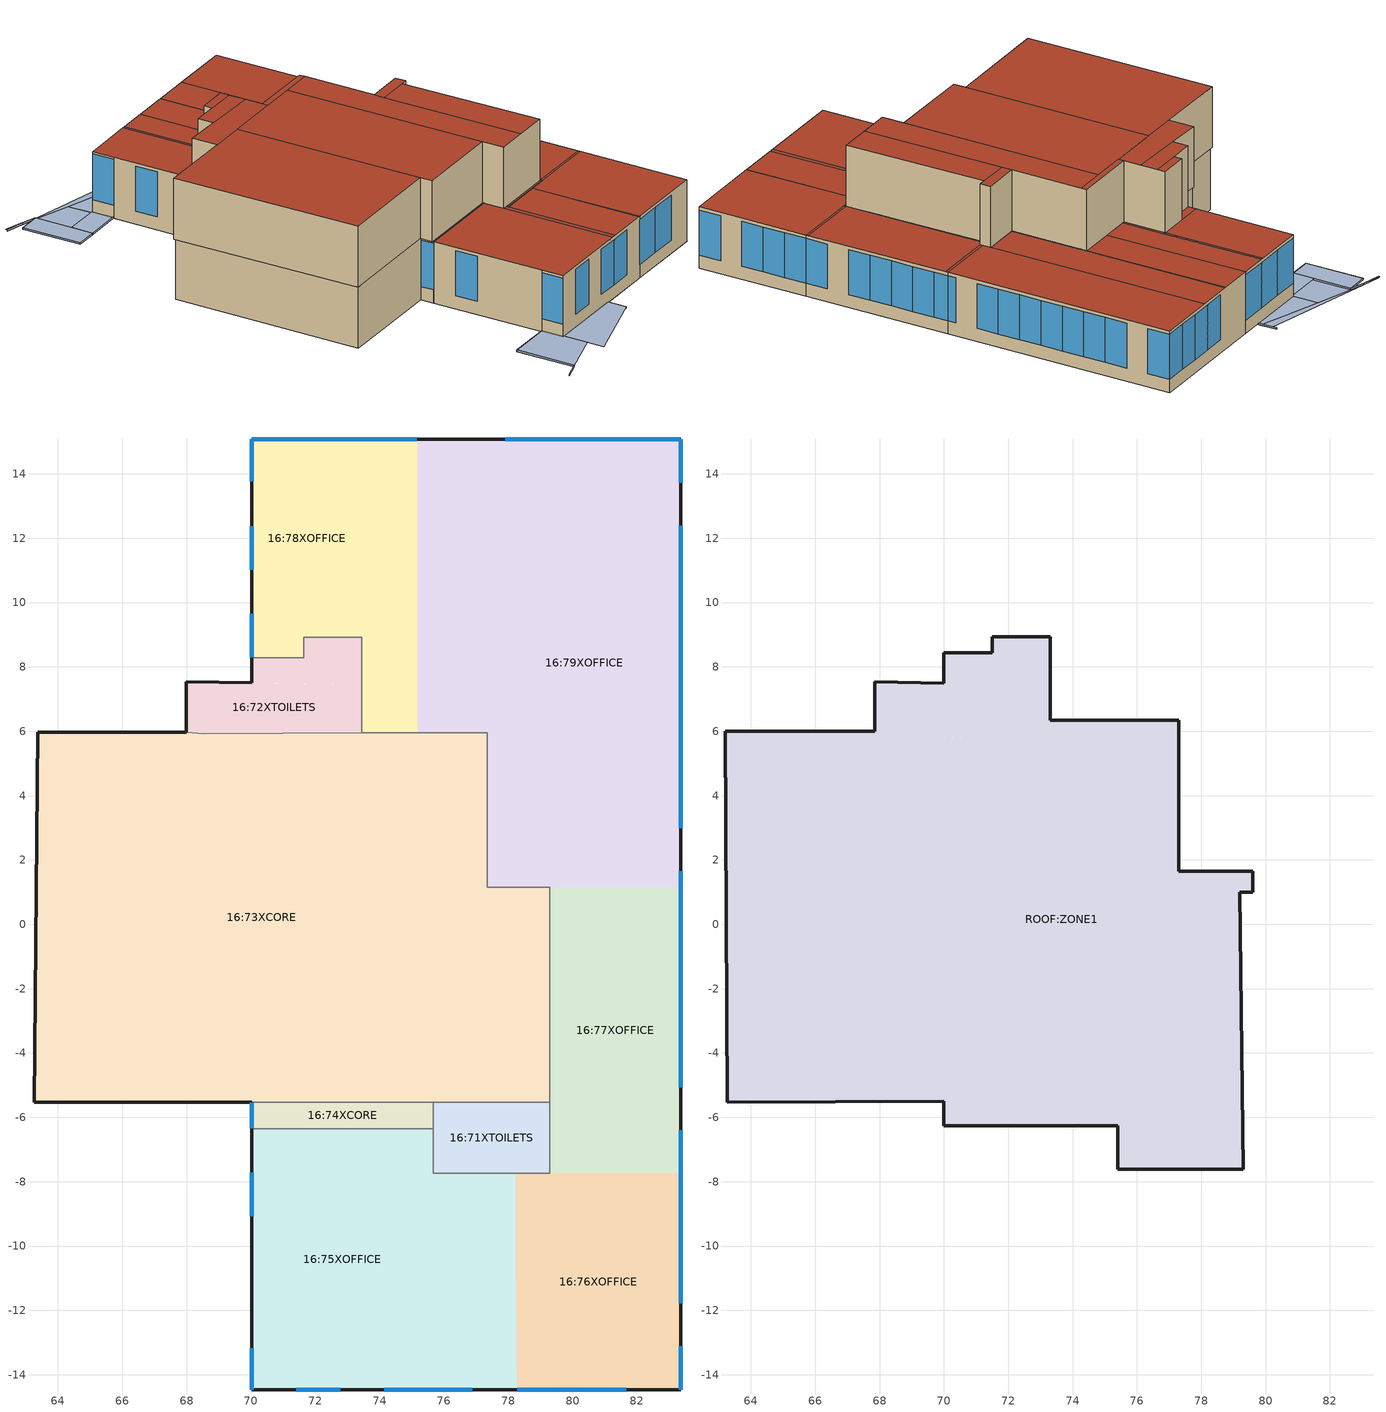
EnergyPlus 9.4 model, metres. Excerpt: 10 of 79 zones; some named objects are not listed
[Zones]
16:73XCORE
 floor to 15:65XCORE (0_IntFloor_Reversed_Rev): 77.34,5.37 68.53,5.93 77.34,5.96 z30.91; 79.28,-5.54 77.34,-5.54 77.34,1.15 79.28,1.15 z30.91; 77.34,-5.54 63.27,-5.54 63.37,5.96 67.99,5.96 77.34,5.37 z30.91
 wall outside (0_Ext shadow box - 5cm MineralWool): 67.99,5.96 63.37,5.96 63.27,-5.54 70.03,-5.54 z30.91:34.65
 wall to 16:77XOFFICE (0_SemiExposedWall MineralWool 2.5cm_Rev): 79.28,-5.54 79.28,1.15 z30.91:34.65
 wall to 16:79XOFFICE (0_SemiExposedWall MineralWool 2.5cm_Rev): 79.28,1.15 77.34,1.15 77.34,5.96 75.16,5.95 z30.91:34.65
 wall to 16:78XOFFICE (0_SemiExposedWall MineralWool 2.5cm_Rev): 75.16,5.95 73.44,5.95 z30.91:34.65
 wall to 16:72XTOILETS (0_IntPartition 20cm concrete): 73.44,5.95 68.53,5.93 67.99,5.96 z30.91:34.65
 wall to 16:74XCORE (0_IntPartition 20cm concrete): 70.03,-5.54 75.67,-5.54 z30.91:34.65
 wall to 16:71XTOILETS (0_IntPartition 20cm concrete): 75.67,-5.54 79.28,-5.54 z30.91:34.65
 roof outside (0_FlatRoof 5cm EPS): 77.3,1.64 77.34,1.64 77.34,5.96 77.3,5.96 z34.65; 63.27,-5.54 70,-5.54 70,-5.51 z34.65; 79.28,-5.54 79.28,0.99 79.2,0.99 z34.65
16:77XOFFICE
 floor to 15:68XOFFICE (0_IntFloor_Reversed_Rev): 83.36,-7.74 79.28,-7.74 79.28,1.15 83.36,1.15 z30.91
 wall outside (0_Ext shadow box - 5cm MineralWool): 83.36,-7.74 83.36,1.15 z30.91:34.65
 wall to 16:71XTOILETS (0_SemiExposedWall MineralWool 2.5cm): 79.28,-5.54 79.28,-7.74 z30.91:34.65
 window (sunergy - 1002): 83.36,0.31 83.36,1.15 / 83.36,-5.06 83.36,-3.72 / 83.36,-3.72 83.36,-2.38 / 83.36,-2.38 83.36,-1.04 / 83.36,-1.04 83.36,0.3 / 83.36,-7.74 83.36,-6.41 z31.71:34.44
 roof outside (0_FlatRoof 5cm EPS): 79.6,0.99 83.36,0.99 83.36,1.15 79.6,1.15 z34.65; 79.3,-7.61 83.36,-7.61 83.36,0.99 79.28,0.99 79.28,-6.26 z34.65; 79.28,-7.74 83.36,-7.74 83.36,-7.61 79.28,-7.61 z34.65
16:71XTOILETS
 floor to 15:62XTOILETS (0_IntFloor_Reversed_Rev): 79.28,-7.74 75.67,-7.74 75.67,-5.54 79.28,-5.54 z30.91
 wall to 16:74XCORE (0_IntPartition 20cm concrete): 75.67,-5.54 75.67,-6.35 z30.91:34.65
 wall to 16:75XOFFICE (0_SemiExposedWall MineralWool 2.5cm_Rev): 75.67,-6.35 75.67,-7.74 78.22,-7.74 z30.91:34.65
 wall to 16:76XOFFICE (0_SemiExposedWall MineralWool 2.5cm_Rev): 78.22,-7.74 79.28,-7.74 z30.91:34.65
 roof outside (0_FlatRoof 5cm EPS): 75.67,-7.74 79.28,-7.74 79.28,-7.61 75.67,-7.61 z34.65
16:72XTOILETS
 floor to 15:63XTOILETS (0_IntFloor_Reversed_Rev): 73.44,8.28 71.64,8.28 71.64,8.92 73.44,8.92 z30.91; 73.44,7.44 70.03,7.5 70.03,8.28 73.44,8.28 z30.91; 73.44,5.95 68.53,5.93 67.99,5.96 67.99,7.54 73.44,7.44 z30.91
 wall outside (0_Ext shadow box - 5cm MineralWool): 70.03,8.28 70.03,7.5 67.99,7.54 67.99,5.96 z30.91:34.65
 wall to 16:78XOFFICE (0_SemiExposedWall MineralWool 2.5cm_Rev): 73.44,5.95 73.44,8.92 71.64,8.92 71.64,8.28 70.03,8.28 z30.91:34.65
 roof outside (0_FlatRoof 5cm EPS): 67.99,7.54 70,7.49 70,7.5 z34.65; 73.3,6.34 73.44,6.34 73.44,8.92 73.3,8.92 z34.65
16:79XOFFICE
 floor to 15:70XOFFICE (0_IntFloor_Reversed_Rev): 77.34,5.96 75.16,5.95 75.16,15.08 77.34,15.08 z30.91; 83.36,1.15 77.34,1.15 77.34,15.08 83.36,15.08 z30.91
 wall outside (0_Ext shadow box - 5cm MineralWool): 83.36,1.15 83.36,15.08 75.16,15.08 z30.91:34.65
 window (sunergy - 1002): 83.36,13.73 83.36,15.07 / 83.36,2.99 83.36,4.33 / 83.36,4.33 83.36,5.67 / 83.36,5.67 83.36,7.02 / 83.36,7.02 83.36,8.36 / 83.36,8.36 83.36,9.7 / 83.36,9.7 83.36,11.04 / 83.36,11.04 83.36,12.38 / 83.36,1.16 83.36,1.64 z31.71:34.44; 83.35,15.08 81.99,15.08 / 81.99,15.08 80.62,15.08 / 80.62,15.08 79.26,15.08 / 79.26,15.08 77.9,15.08 z31.71:34.45
 roof outside (0_FlatRoof 5cm EPS): 75.16,6.34 77.3,6.34 77.3,15.08 75.16,15.08 z34.65; 77.3,5.96 77.34,5.96 77.34,15.08 77.3,15.08 z34.65; 77.34,1.64 79.6,1.64 79.6,15.08 77.34,15.08 z34.65; 79.6,1.15 83.36,1.15 83.36,15.08 79.6,15.08 z34.65
16:78XOFFICE
 floor to 15:69XOFFICE (0_IntFloor_Reversed_Rev): 71.64,8.28 70.03,8.28 70.03,8.92 71.64,8.92 z30.91; 73.44,8.92 70.03,8.92 70.02,15.08 73.44,15.08 z30.91; 75.16,5.95 73.44,5.95 73.44,15.08 75.16,15.08 z30.91
 wall outside (0_Ext shadow box - 5cm MineralWool): 75.16,15.08 70.02,15.08 70.03,13.75 70.03,8.28 z30.91:34.65
 window (sunergy - 1002): 75.15,15.08 73.44,15.08 / 73.44,15.08 71.74,15.08 / 71.74,15.08 70.04,15.08 z31.71:34.46; 70.02,15.07 70.03,13.77 z31.71:34.5; 70.03,9.66 70.03,8.3 / 70.03,12.38 70.03,11.02 z31.71:34.45
 roof outside (0_FlatRoof 5cm EPS): 70.03,8.44 71.5,8.44 71.5,8.94 70.03,8.94 z34.65; 70.03,8.94 73.3,8.94 73.3,15.08 70.02,15.08 z34.65; 73.3,8.92 73.44,8.92 73.44,15.08 73.3,15.08 z34.65; 73.44,6.34 75.16,6.34 75.16,15.08 73.44,15.08 z34.65
16:75XOFFICE
 floor to 15:66XOFFICE (0_IntFloor_Reversed_Rev): 78.27,-14.48 78.22,-14.48 78.22,-10.37 z30.91; 78.22,-14.48 75.67,-14.48 75.67,-7.74 78.22,-7.74 z30.91; 75.67,-14.48 70.02,-14.48 70.02,-6.35 75.67,-6.35 z30.91
 wall outside (0_Ext shadow box - 5cm MineralWool): 70.02,-6.35 70.02,-13.16 70.02,-14.48 78.27,-14.48 z30.91:34.65
 wall to 16:74XCORE (0_SemiExposedWall MineralWool 2.5cm): 75.67,-6.35 70.02,-6.35 z30.91:34.65
 window (sunergy - 1002): 70.02,-7.72 70.02,-9.08 / 74.14,-14.48 75.51,-14.48 / 75.51,-14.48 76.88,-14.48 / 71.41,-14.48 72.78,-14.48 z31.71:34.45; 70.02,-13.18 70.02,-14.46 z31.71:34.5
 roof outside (0_FlatRoof 5cm EPS): 78.22,-14.48 78.27,-14.48 78.22,-10.37 z34.65; 75.67,-14.48 78.22,-14.48 78.22,-7.74 75.67,-7.74 z34.65; 75.4,-14.48 75.67,-14.48 75.67,-7.61 75.4,-7.61 z34.65; 70.02,-14.48 75.4,-14.48 75.4,-6.35 70.02,-6.35 z34.65
16:74XCORE
 floor to 15:64XCORE (0_IntFloor_Reversed_Rev): 75.67,-6.35 70.02,-6.35 70.03,-5.54 75.67,-5.54 z30.91
 wall outside (0_Ext shadow box - 5cm MineralWool): 70.03,-5.54 70.02,-6.35 z30.91:34.65
 window (sunergy - 1002): 70.03,-5.55 70.02,-6.33 z31.71:34.54
 roof outside (0_FlatRoof 5cm EPS): 70.02,-6.35 75.4,-6.35 75.4,-6.26 70.02,-6.26 z34.65
16:76XOFFICE
 floor to 15:67XOFFICE (0_IntFloor_Reversed_Rev): 83.36,-14.48 78.27,-14.48 78.22,-10.37 78.22,-7.74 83.36,-7.74 z30.91
 wall outside (0_Ext shadow box - 5cm MineralWool): 78.27,-14.48 83.36,-14.48 83.36,-7.74 z30.91:34.65
 window (sunergy - 1002): 83.36,-11.78 83.36,-10.43 / 83.36,-10.43 83.36,-9.09 / 83.36,-9.09 83.36,-7.75 / 83.36,-14.46 83.36,-13.12 z31.71:34.44; 78.28,-14.48 79.97,-14.48 / 79.97,-14.48 81.66,-14.48 z31.71:34.46
 roof outside (0_FlatRoof 5cm EPS): 78.27,-14.48 83.36,-14.48 83.36,-7.74 78.22,-7.74 78.22,-10.37 z34.65
ROOF:ZONE1
 floor outside (0_ExtFloor 3cm EPS): 70.03,7.5 70,7.5 70,8.44 70.03,8.44 z34.65; 67.85,5.96 63.37,5.96 63.37,5.99 67.85,5.99 z34.65; 63.27,-5.54 63.2,5.99 63.37,5.99 z34.65; 67.99,5.96 67.85,5.96 67.85,7.54 67.99,7.54 z34.65; 70.02,-6.26 70,-6.26 70,-5.54 70.03,-5.54 z34.65
 floor to 16:73XCORE (0_IntFloor_Reversed_Rev): 79.28,-5.54 77.34,-5.54 77.34,0.99 79.2,0.99 z34.65; 79.28,0.99 77.34,0.99 77.34,1.15 79.28,1.15 z34.65; 77.34,-5.54 77.3,-5.54 77.3,1.64 77.34,1.64 z34.65; 77.3,5.38 68.53,5.93 77.3,5.96 z34.65; 70,-5.51 63.27,-5.54 63.37,5.96 67.99,5.96 70,5.84 z34.65; 77.3,-5.54 70,-5.54 70,5.84 77.3,5.38 z34.65
 floor to 16:77XOFFICE (0_SemiExposedCeiling 2cm EPS_Rev): 79.6,0.99 79.28,0.99 79.28,1.15 79.6,1.15 z34.65; 79.3,-7.61 79.28,-7.61 79.28,-6.26 z34.65
 floor to 16:71XTOILETS (0_IntFloor_Reversed_Rev): 79.28,-7.61 75.67,-7.61 75.67,-5.54 79.28,-5.54 z34.65
 floor to 16:72XTOILETS (0_IntFloor_Reversed_Rev): 73.3,8.28 71.64,8.28 71.64,8.92 73.3,8.92 z34.65; 73.3,7.44 70.03,7.5 70.03,8.28 73.3,8.28 z34.65; 73.3,7.42 70,7.49 70,7.5 73.3,7.44 z34.65; 73.44,5.95 73.3,5.95 73.3,6.34 73.44,6.34 z34.65; 73.3,5.95 68.53,5.93 67.99,5.96 67.99,7.54 73.3,7.42 z34.65
 floor to 16:79XOFFICE (0_SemiExposedCeiling 2cm EPS_Rev): 77.3,5.96 75.16,5.95 75.16,6.34 77.3,6.34 z34.65; 79.6,1.15 77.34,1.15 77.34,1.64 79.6,1.64 z34.65
 floor to 16:78XOFFICE (0_SemiExposedCeiling 2cm EPS_Rev): 71.64,8.44 71.5,8.44 71.5,8.92 71.64,8.92 z34.65; 71.64,8.28 70.03,8.28 70.03,8.44 71.64,8.44 z34.65; 73.3,8.92 71.5,8.92 71.5,8.94 73.3,8.94 z34.65; 75.16,5.95 73.44,5.95 73.44,6.34 75.16,6.34 z34.65
 floor to 16:75XOFFICE (0_SemiExposedCeiling 2cm EPS_Rev): 75.67,-7.61 75.4,-7.61 75.4,-6.35 75.67,-6.35 z34.65
 floor to 16:74XCORE (0_IntFloor_Reversed_Rev): 75.4,-6.26 70.02,-6.26 70.03,-5.54 75.4,-5.54 z34.65; 75.67,-6.35 75.4,-6.35 75.4,-5.54 75.67,-5.54 z34.65
 wall outside (0_Ext shadow box - 5cm MineralWool): 73.3,6.34 73.3,8.94 71.5,8.94 71.5,8.44 70,8.44 70,7.49 67.85,7.54 67.85,5.99 63.2,5.99 63.27,-5.54 70,-5.51 70,-6.26 75.4,-6.26 75.4,-7.61 79.3,-7.61 79.2,0.99 79.6,0.99 79.6,1.64 77.3,1.64 77.3,6.34 73.3,6.34 z34.65:38.35
 roof outside (0_FlatRoof 5cm EPS): 77.3,-7.61 79.3,-7.61 79.2,0.99 77.3,0.99 z38.35; 77.3,0.99 79.6,0.99 79.6,1.64 77.3,1.64 z38.35; 71.5,8.44 73.3,8.44 73.3,8.94 71.5,8.94 z38.35; 70,7.49 73.3,7.42 73.3,8.44 70,8.44 z38.35; 73.3,5.99 77.3,5.99 77.3,6.34 73.3,6.34 z38.35; 67.85,5.99 73.3,5.99 73.3,7.42 67.85,7.54 z38.35; 63.27,-5.54 70,-5.51 70,5.99 63.2,5.99 z38.35; 70,-6.26 75.4,-6.26 75.4,5.99 70,5.99 z38.35; 75.4,-7.61 77.3,-7.61 77.3,5.99 75.4,5.99 z38.35
shading: 74.76,-15.68 74.76,-14.48 / 74.76,-14.48 70.02,-14.48 / 70.02,-14.48 70.02,-13.16 / 70.02,-13.16 67.29,-13.16 / 67.29,-13.16 67.29,-16.77 / 67.29,-16.77 66.22,-17.07 / 65.78,17.96 66.9,17.68 / 66.9,17.68 67.78,17.38 / 67.78,17.38 66.42,17.38 / 66.42,17.38 66.42,13.77 / 66.42,13.77 67.78,13.77 / 67.78,13.77 70.02,13.77 / 70.02,13.77 70.02,15.08 / 70.02,15.08 73.91,15.08 / 73.91,15.08 73.91,16.29 z30.91:31.01; 70.02,-17.04 74.76,-15.68 74.76,-14.48 70.02,-14.48 z31.01; 67.29,-16.77 70.02,-15.99 70.02,-13.16 67.29,-13.16 z31.01; 70.02,-14.48 67.29,-14.48 67.29,-13.16 70.02,-13.16 z30.91; 65.78,17.96 66.9,17.68 65.8,18.06 z31.01; 67.78,13.77 70.02,13.77 70.02,15.08 67.78,15.08 z31.01; 73.91,15.08 70.02,15.08 70.02,16.6 73.91,15.26 z30.91; 70.02,13.77 67.78,13.77 67.78,17.38 70.02,16.6 z30.91; 73.91,15.26 66.9,17.68 73.91,15.91 z30.91; 67.78,13.77 67.78,17.38 66.42,17.38 66.42,13.77 z31.01; 67.78,17.38 67.78,13.77 66.42,13.77 66.42,17.38 z30.91
[Site:Location]
1 (01-01:31-12)  (01-01:31-12): Latitude=31.23; Longitude=34.78; Time Zone=2; Elevation {m}=280
[Site:GroundTemperature:BuildingSurface]
18, 18, 18, 18, 18, 18, 18, 18, 18, 18, 18, 18
[Site:GroundTemperature:Deep]
18, 18, 18, 18, 18, 18, 18, 18, 18, 18, 18, 18
[Site:GroundTemperature:Shallow]
18, 18, 18, 18, 18, 18, 18, 18, 18, 18, 18, 18
[Site:GroundTemperature:FCfactorMethod]
January FCfactorMethod ground temperature {C}=18.44; Februry FCfactorMethod ground temperature {C}=15.24; March FCfactorMethod ground temperature {C}=13.28; April FCfactorMethod ground temperature {C}=12.69; May FCfactorMethod ground temperature {C}=13.86; June FCfactorMethod ground temperature {C}=16.52; July FCfactorMethod ground temperature {C}=19.81; August FCfactorMethod ground temperature {C}=23.04; September FCfactorMethod ground temperature {C}=25.2; October FCfactorMethod ground temperature {C}=25.71; November FCfactorMethod ground temperature {C}=24.46; December FCfactorMethod ground temperature {C}=21.85
[Site:GroundReflectance]
0.2, 0.2, 0.2, 0.2, 0.2, 0.2, 0.2, 0.2, 0.2, 0.2, 0.2, 0.2
[Site:GroundReflectance:SnowModifier]
2, 2
[Building]
Office new: North Axis=0; Terrain=City; Loads Convergence Tolerance=.04; Temperature Convergence Tolerance=.4; Solar Distribution=FullExterior; Maximum number of warmup days=25; Minimum number of warmup days=6
[Material:NoMass]
9_RVAL_2: Roughness=Rough; Resistance {m2-K/w}=.18; Thermal Emittance=0.9; Solar Absorptance=0.7; Visible Absorptance=0.7
[Construction]
0_IntFloor_Reversed_Rev: _1045 Ceramic porcelain_12.1_.02, _1045_Cemented Plaster_2.2_.02, _1045 Sand and gravel_10.1_.1, _1045_RegularConcrete_1.1.1_.2, _1045_IntTiah_Cement Lime Plaster_2.1_.02
0_SemiExposedWall MineralWool 2.5cm: _1045 Gypsum Board_3.3_.0125, _1045 Mineral Wool 12_14.6_.025, _1045_RegularConcrete_1.1.1_.2, _1045_IntTiah_Cement Lime Plaster_2.1_.015
0_SemiExposedWall MineralWool 2.5cm_Rev: _1045_IntTiah_Cement Lime Plaster_2.1_.015, _1045_RegularConcrete_1.1.1_.2, _1045 Mineral Wool 12_14.6_.025, _1045 Gypsum Board_3.3_.0125
0_IntPartition 20cm concrete: _1045_IntTiah_Cement Lime Plaster_2.1_.015, _1045_RegularConcrete_1.1.1_.2, _1045_IntTiah_Cement Lime Plaster_2.1_.015
0_Ext shadow box - 5cm MineralWool: _1045 Regular Glass_6.1_.006, 9_RVAL_2, _1045 Regular Glass_6.1_.006, _1045 Mineral Wool 12_14.6_.05, _1045 Gypsum Board_3.3_.0125
0_ExtFloor 3cm EPS: _1045_Cemented Plaster_2.2_.02, _1045_RegularConcrete_1.1.1_.2, _1045 Expanded Polystyrene EPS 30_14.1_.03, _1045 Sand and gravel_10.1_.1, _1045_Cemented Plaster_2.2_.02, _1045 Ceramic porcelain_12.1_.01
0_SemiExposedCeiling 2cm EPS_Rev: _1045_Cemented Plaster_2.2_.02, _1045_RegularConcrete_1.1.1_.2, _1045 Expanded Polystyrene EPS 30_14.1_.02, _1045 Sand and gravel_10.1_.1, _1045_Cemented Plaster_2.2_.02, _1045 Ceramic porcelain_12.1_.01
0_FlatRoof 5cm EPS: _Bitumen_.005, _1045 Light Concrete Coarse Aggregate NonQuartsSand 1200_1.2.1_.05, _1045 Expanded Polystyrene EPS 30_14.1_.05, _1045_RegularConcrete_1.1.1_.2, _1045_IntTiah_Cement Lime Plaster_2.1_.015
sunergy - 1002: Simple sunergy - 1002
[Material] Thermal Emittance=.9
Name | Roughness | Thickness {m} | Conductivity {w/m-K} | Density {kg/m3} | Specific Heat {J/kg-K} | Solar Absorptance | Visible Absorptance
_1045 Ceramic porcelain_12.1_.02 | Smooth | .02 | 1.3 | 2300 | 840 | .4 | .4
_1045_Cemented Plaster_2.2_.02 | Rough | .02 | 1 | 1800 | 1000 | .4 | .4
_1045 Sand and gravel_10.1_.1 | Rough | .1 | 2 | 1950 | 1045 | .4 | .4
_1045_RegularConcrete_1.1.1_.2 | MediumRough | .2 | 2 | 2400 | 1000 | .4 | .4
_1045_IntTiah_Cement Lime Plaster_2.1_.02 | Smooth | .02 | .8 | 1600 | 1000 | .4 | .4
_1045 Gypsum Board_3.3_.0125 | Smooth | .0125 | .25 | 800 | 1000 | .4 | .4
_1045 Mineral Wool 12_14.6_.025 | Rough | .025 | .036 | 12 | 1030 | .4 | .4
_1045_IntTiah_Cement Lime Plaster_2.1_.015 | Smooth | .015 | .8 | 1600 | 1000 | .4 | .4
_1045 Regular Glass_6.1_.006 | VerySmooth | .006 | 1 | 2500 | 750 | .6 | .6
_1045 Mineral Wool 12_14.6_.05 | Rough | .05 | .036 | 12 | 1030 | .4 | .4
_1045 Expanded Polystyrene EPS 30_14.1_.03 | Rough | .03 | .034 | 30 | 1450 | .4 | .4
_1045 Ceramic porcelain_12.1_.01 | Smooth | .01 | 1.3 | 2300 | 840 | .4 | .4
_1045 Expanded Polystyrene EPS 30_14.1_.02 | Rough | .02 | .034 | 30 | 1450 | .4 | .4
_Bitumen_.005 | Rough | .005 | .17 | 1200 | 1660 | .4 | .4
_1045 Light Concrete Coarse Aggregate NonQuartsSand 1200_1.2.1_.05 | MediumRough | .05 | .62 | 1200 | 1000 | .4 | .4
_1045 Expanded Polystyrene EPS 30_14.1_.05 | Rough | .05 | .034 | 30 | 1450 | .4 | .4
[WindowMaterial:SimpleGlazingSystem]
Simple sunergy - 1002: U-value W/m2/K=2.16; Solar Heat Gain Coefficient=.32; Visible Transmittance=.3
[Zone] Relative North (to building)=0; Zone Type=1; Zone multiplier=1; Zone inside convection algorithm=TARP
Name | Zone volume | Floor Area | Part Of Total Floor Area
16:73XCORE | 586.4771 | 174.0852 | No
16:77XOFFICE | 111.0806 | 36.2944 | Yes
16:71XTOILETS | 26.7198 | 7.9754 | No
16:72XTOILETS | 41.6186 | 12.3865 | No
16:79XOFFICE | 318.1188 | 103.7586 | Yes
16:78XOFFICE | 115.9733 | 37.7903 | Yes
16:75XOFFICE | 193.3673 | 63.1567 | Yes
16:74XCORE | 15.285 | 4.5827 | No
16:76XOFFICE | 105.6456 | 34.5247 | Yes
ROOF:ZONE1 | 607.4727 | 201.8182 | No
[PEOPLE] Number of People SCHEDULE=0_Baseline Office Occupency Schedule; Number of People Calculation Method=People/Area; People per Zone Floor Area=.12; radiant fraction=.3; User Specified Sensible Fraction=AutoCalculate; CO2 generation rate per unit of activity level (units m3/s-W=3.82e-08; Enable ASHRAE 55 comfort warnings=No; MRT Calculation Type=ZoneAveraged; Work Efficiency SCHEDULE Name (0.0-1.0,real)=Work efficiency; Clothing Insulation Calculation Method=ClothingInsulationSchedule; Air Velocity SCHEDULE Name (units m/s, real)=Default Air Velocity for Comfort Calculations
Name | Zone | Activity level SCHEDULE Name (units W/person, real) | Clothing Insulation SCHEDULE Name (real)
People 16:77XOFFICE | 16:77XOFFICE | Activity Schedule 22442 | Clothing Schedule 22442
People 16:79XOFFICE | 16:79XOFFICE | Activity Schedule 22471 | Clothing Schedule 22471
People 16:78XOFFICE | 16:78XOFFICE | Activity Schedule 22481 | Clothing Schedule 22481
People 16:75XOFFICE | 16:75XOFFICE | Activity Schedule 22493 | Clothing Schedule 22493
People 16:76XOFFICE | 16:76XOFFICE | Activity Schedule 22511 | Clothing Schedule 22511
[Lights] Lighting SCHEDULE=0_Baseline Office Lighting Schedule; Design Level calculation method=Watts/Area; Watts per Zone Area {W/m2}=12; Return Air Fraction=0; Radiant fraction=.72; Fraction Visible=.18; Fraction Replaceable=1
Name | Zone | LightsEndUseKey
16:77XOFFICE General lighting | 16:77XOFFICE | ELECTRIC EQUIPMENT#16:77XOFFICE#GeneralLights
16:79XOFFICE General lighting | 16:79XOFFICE | ELECTRIC EQUIPMENT#16:79XOFFICE#GeneralLights
16:78XOFFICE General lighting | 16:78XOFFICE | ELECTRIC EQUIPMENT#16:78XOFFICE#GeneralLights
16:75XOFFICE General lighting | 16:75XOFFICE | ELECTRIC EQUIPMENT#16:75XOFFICE#GeneralLights
16:76XOFFICE General lighting | 16:76XOFFICE | ELECTRIC EQUIPMENT#16:76XOFFICE#GeneralLights
[OtherEquipment] Fuel Type=Electricity; Design Level calculation method=Watts/Area; Latent fraction=0; Radiant fraction=.2; Fraction Lost=0; Carbon Dioxide Generation Rate=0; End-use category=General
Name | Zone | Equipment SCHEDULE | Watts per Zone Area {watts/m2}
16:77XOFFICE Computing gain | 16:77XOFFICE | 0_Baseline Office Non Fixed Equipment Schedule | 8
16:77XOFFICE Equipment gain | 16:77XOFFICE | 0_Baseline Office Fixed Equipment Schedule | .4
16:79XOFFICE Computing gain | 16:79XOFFICE | 0_Baseline Office Non Fixed Equipment Schedule | 8
16:79XOFFICE Equipment gain | 16:79XOFFICE | 0_Baseline Office Fixed Equipment Schedule | .4
16:78XOFFICE Computing gain | 16:78XOFFICE | 0_Baseline Office Non Fixed Equipment Schedule | 8
16:78XOFFICE Equipment gain | 16:78XOFFICE | 0_Baseline Office Fixed Equipment Schedule | .4
16:75XOFFICE Computing gain | 16:75XOFFICE | 0_Baseline Office Non Fixed Equipment Schedule | 8
16:75XOFFICE Equipment gain | 16:75XOFFICE | 0_Baseline Office Fixed Equipment Schedule | .4
16:76XOFFICE Computing gain | 16:76XOFFICE | 0_Baseline Office Non Fixed Equipment Schedule | 8
16:76XOFFICE Equipment gain | 16:76XOFFICE | 0_Baseline Office Fixed Equipment Schedule | .4
[ZoneInfiltration:DesignFlowRate] Infiltration SCHEDULE=On 24/7; Design Volume Flow Rate calculation method=Flow/zone; Constant Term Coefficient=1; Temperature Term Coefficient=0; Velocity Term Coefficient=0; Velocity Squared Term Coefficient=0
Name | Zone | Design Volume Flow Rate (m3/s)
16:73XCORE Infiltration | 16:73XCORE | .16291
16:77XOFFICE Infiltration | 16:77XOFFICE | .030856
16:71XTOILETS Infiltration | 16:71XTOILETS | .007422
16:72XTOILETS Infiltration | 16:72XTOILETS | .011561
16:79XOFFICE Infiltration | 16:79XOFFICE | .088366
16:78XOFFICE Infiltration | 16:78XOFFICE | .032215
16:75XOFFICE Infiltration | 16:75XOFFICE | .053713
16:74XCORE Infiltration | 16:74XCORE | .004246
16:76XOFFICE Infiltration | 16:76XOFFICE | .029346
ROOF:ZONE1 Infiltration | ROOF:ZONE1 | .168742
[Daylighting:Controls] Daylighting Method=SplitFlux; Availability Schedule=On; Lighting Control Type=Stepped; Number of Stepped Control Steps=1; Probability Lighting will be Reset When Needed in Manual Stepped Control=1; Glare Calculation Azimuth Angle of View Direction Clockwise from Zone y-Axis=0; Maximum Allowable Discomfort Glare Index=22; DElight Gridding Resolution=1; Fraction of Zone Controlled by Reference Point 1=1; Illuminance Setpoint at Reference Point 1 {lux}=500
Name | Zone | Glare Calculation Daylighting Reference Point | Daylighting Reference Point 1
16:77XOFFICE | 16:77XOFFICE | 16:77XOFFICE Ref Point 1 | 16:77XOFFICE Ref Point 1
16:79XOFFICE | 16:79XOFFICE | 16:79XOFFICE Ref Point 1 | 16:79XOFFICE Ref Point 1
16:78XOFFICE | 16:78XOFFICE | 16:78XOFFICE Ref Point 1 | 16:78XOFFICE Ref Point 1
16:75XOFFICE | 16:75XOFFICE | 16:75XOFFICE Ref Point 1 | 16:75XOFFICE Ref Point 1
16:76XOFFICE | 16:76XOFFICE | 16:76XOFFICE Ref Point 1 | 16:76XOFFICE Ref Point 1
[ZoneControl:Thermostat]
16:77XOFFICE Thermostat: 16:77XOFFICE, Zone Control Type Sched, ThermostatSetpoint:DualSetpoint, Dual Setpoint - Zone 16:77XOFFICE
16:79XOFFICE Thermostat: 16:79XOFFICE, Zone Control Type Sched, ThermostatSetpoint:DualSetpoint, Dual Setpoint - Zone 16:79XOFFICE
16:78XOFFICE Thermostat: 16:78XOFFICE, Zone Control Type Sched, ThermostatSetpoint:DualSetpoint, Dual Setpoint - Zone 16:78XOFFICE
16:75XOFFICE Thermostat: 16:75XOFFICE, Zone Control Type Sched, ThermostatSetpoint:DualSetpoint, Dual Setpoint - Zone 16:75XOFFICE
16:76XOFFICE Thermostat: 16:76XOFFICE, Zone Control Type Sched, ThermostatSetpoint:DualSetpoint, Dual Setpoint - Zone 16:76XOFFICE
[ThermostatSetpoint:DualSetpoint]
Dual Setpoint - Zone 16:77XOFFICE: 16:77XOFFICE Heating Setpoint Schedule, 16:77XOFFICE Cooling SP Sch
Dual Setpoint - Zone 16:79XOFFICE: 16:79XOFFICE Heating Setpoint Schedule, 16:79XOFFICE Cooling SP Sch
Dual Setpoint - Zone 16:78XOFFICE: 16:78XOFFICE Heating Setpoint Schedule, 16:78XOFFICE Cooling SP Sch
Dual Setpoint - Zone 16:75XOFFICE: 16:75XOFFICE Heating Setpoint Schedule, 16:75XOFFICE Cooling SP Sch
Dual Setpoint - Zone 16:76XOFFICE: 16:76XOFFICE Heating Setpoint Schedule, 16:76XOFFICE Cooling SP Sch
[Zone equipment]
16:77XOFFICE: 16:77XOFFICE Ideal Loads Air
16:79XOFFICE: 16:79XOFFICE Ideal Loads Air
16:78XOFFICE: 16:78XOFFICE Ideal Loads Air
16:75XOFFICE: 16:75XOFFICE Ideal Loads Air
16:76XOFFICE: 16:76XOFFICE Ideal Loads Air
[Schedule:Compact]
On; On 24/7: Any Number, Through: 12/31, For: AllDays, Until: 24:00, 1
Work efficiency: Any Number, Through: 12/31, For: AllDays, Until: 24:00, 0
Default Air Velocity for Comfort Calculations: Any Number, Through: 12/31, For: AllDays, Until: 24:00, 0.137
0_Baseline Office Lighting Schedule: Fraction, Through: 31 Dec, For: Sunday Monday Tuesday Wednesday Thursday, Until: 08:00, 0.0666, Until: 17:00, 1, Until: 24:00, 0.0666, For: Friday Saturday, Until: 24:00, 0, For: AllOtherDays, Until: 24:00, 0
0_Baseline Office Non Fixed Equipment Schedule: Fraction, Through: 31 Dec, For: Alldays, Until: 08:00, 0, Until: 17:00, 1, Until: 24:00, 0
0_Baseline Office Fixed Equipment Schedule: Fraction, Through: 31 Dec, For: AllDays, Until: 24:00, 1
0_Baseline Office Occupency Schedule: Fraction, Through: 31 Dec, For: AllDays, Until: 08:00, 0, Until: 17:00, 1, Until: 24:00, 0
Activity Schedule 22442; Activity Schedule 22471; Activity Schedule 22481; Activity Schedule 22493; Activity Schedule 22511: Any Number, Through: 12/31, For: AllDays, Until: 24:00, 126
Clothing Schedule 22442; Clothing Schedule 22471; Clothing Schedule 22481; Clothing Schedule 22493; Clothing Schedule 22511: Any Number, Through: 4/1, For: AllDays, Until: 24:00, 1, Through: 9/30, For: AllDays, Until: 24:00, .5, Through: 12/31, For: AllDays, Until: 24:00, 1
16:77XOFFICE Heating Setpoint Schedule; 16:79XOFFICE Heating Setpoint Schedule; 16:78XOFFICE Heating Setpoint Schedule; 16:75XOFFICE Heating Setpoint Schedule; 16:76XOFFICE Heating Setpoint Schedule: Temperature, Through: 31 March, For: Sunday Monday Tuesday Wednesday Thursday, Until: 07:00, 15, Until: 18:00, 20.5, Until: 24:00, 15, For: Friday Saturday, Until: 24:00, 15, For: AllOtherDays, Until: 24:00, -50, Through: 31 Oct, For: AllDays, Until: 24:00, -50, Through: 31 December, For: Sunday Monday Tuesday Wednesday Thursday, Until: 07:00, 15, Until: 18:00, 20.5, Until: 24:00, 15, For: Friday Saturday, Until: 24:00, 15, For: AllOtherDays, Until: 24:00, -50
16:77XOFFICE Cooling SP Sch; 16:79XOFFICE Cooling SP Sch; 16:78XOFFICE Cooling SP Sch; 16:75XOFFICE Cooling SP Sch; 16:76XOFFICE Cooling SP Sch: Temperature, Through: 31 March, For: AllDays, Until: 24:00, 100, Through: 31 October, For: Sunday Monday Tuesday Wednesday Thursday, Until: 07:00, 35, Until: 18:00, 23.5, Until: 24:00, 35, For: Friday Saturday, Until: 24:00, 35, For: AllOtherDays, Until: 24:00, 100, Through: 31 December, For: AllDays, Until: 24:00, 100
[Schedule:Day:Hourly]
Summer Control Type Day Sch; Winter Control Type Day Sch: Control Type, 4, 4, 4, 4, 4, 4, 4, 4, 4, 4, 4, 4, 4, 4, 4, 4, 4, 4, 4, 4, 4, 4, 4, 4
[Schedule:Week:Daily]
Summer Control Type Week Sch: Summer Control Type Day Sch, Summer Control Type Day Sch, Summer Control Type Day Sch, Summer Control Type Day Sch, Summer Control Type Day Sch, Summer Control Type Day Sch, Summer Control Type Day Sch, Summer Control Type Day Sch, Summer Control Type Day Sch, Summer Control Type Day Sch, Summer Control Type Day Sch, Summer Control Type Day Sch
Winter Control Type Week Sch: Winter Control Type Day Sch, Winter Control Type Day Sch, Winter Control Type Day Sch, Winter Control Type Day Sch, Winter Control Type Day Sch, Winter Control Type Day Sch, Winter Control Type Day Sch, Winter Control Type Day Sch, Winter Control Type Day Sch, Winter Control Type Day Sch, Winter Control Type Day Sch, Winter Control Type Day Sch
[Schedule:Year]
Zone Control Type Sched: Control Type, Winter Control Type Week Sch, 1, 1, 3, 31, Summer Control Type Week Sch, 4, 1, 9, 30, Winter Control Type Week Sch, 10, 1, 12, 31
